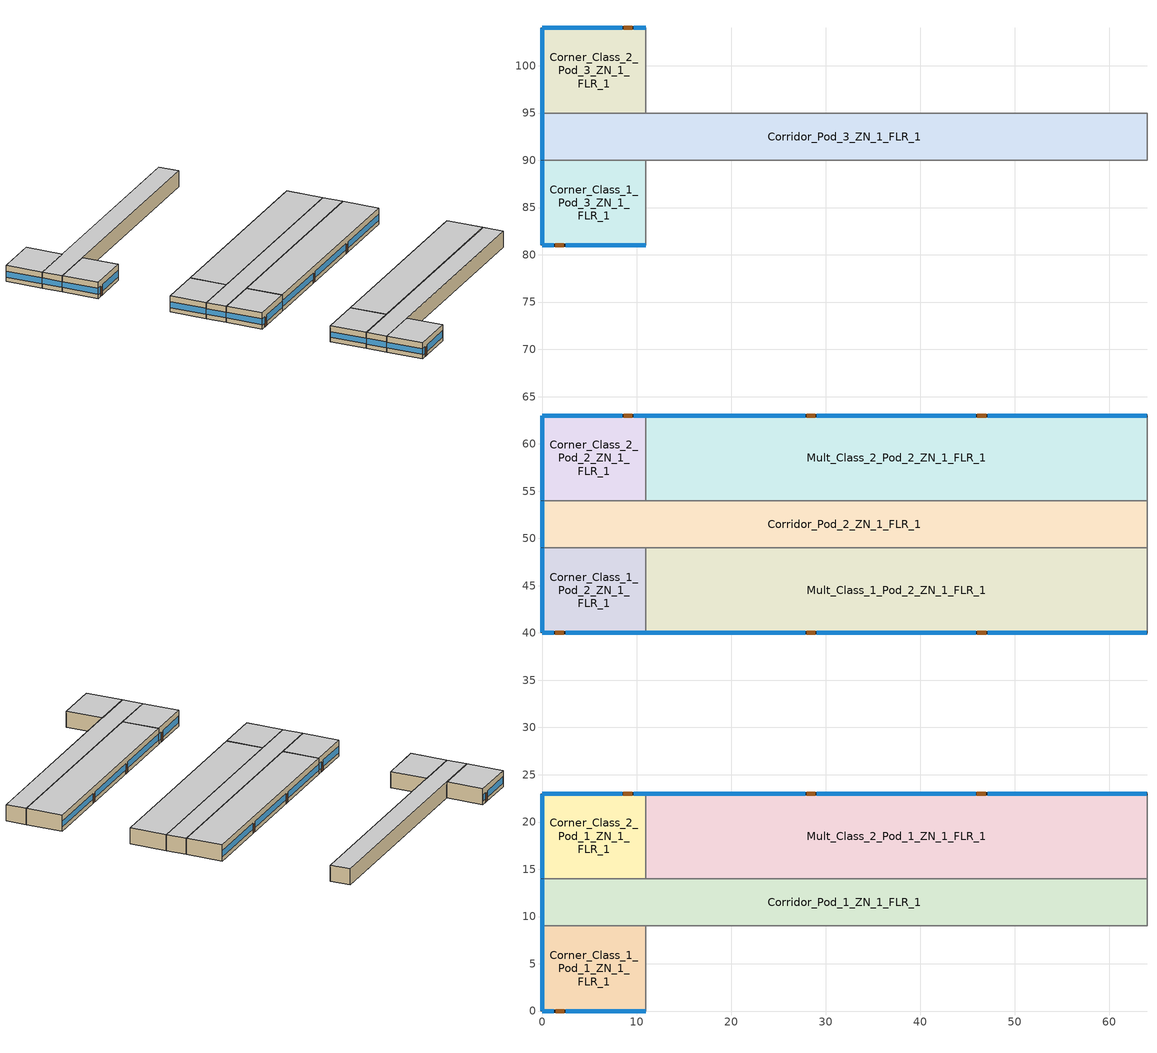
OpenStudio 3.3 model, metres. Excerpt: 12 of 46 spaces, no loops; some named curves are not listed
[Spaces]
Mult_Class_2_Pod_2_ZN_1_FLR_1
 floor ground (Foundation F 126 Perim 530 Area 4770): 64,63 64,54 11,54 11,63 z0
 wall outside: 64,63 11,63 z0:4
 wall to Corner_Class_2_Pod_2_ZN_1_FLR_1: 11,63 11,54 z0:4
 wall to Corridor_Pod_2_ZN_1_FLR_1: 11,54 64,54 z0:4
 wall to Main_Corridor_ZN_1_FLR_1: 64,54 64,63 z0:4
 window: 63.95,63 47.13,63 / 45.91,63 29.09,63 / 27.87,63 11.05,63 z1.03:2.5
 door: 46.97,63 46.06,63 / 28.89,63 27.98,63 z0:2.13
 ceiling to Mult_Class_2_Pod_2_ZN_1_FLR_2: 64,54 64,63 11,63 11,54 z4
Corner_Class_2_Pod_3_ZN_1_FLR_1
 floor ground (Foundation F 126 Perim 200 Area 990): 11,104 11,95 0,95 0,104 z0
 wall outside: 11,104 0,104 0,95 z0:4
 wall to Corridor_Pod_3_ZN_1_FLR_1: 0,95 11,95 z0:4
 wall to Mult_Class_2_Pod_3_ZN_1_FLR_1: 11,95 11,104 z0:4
 window: 0,103.95 0,95.05 z1.1:2.52; 10.95,104 9.73,104 / 8.51,104 0.05,104 z0.92:2.51
 door: 9.55,104 8.64,104 z0:2.13
 ceiling to Corner_Class_2_Pod_3_ZN_1_FLR_2: 11,95 11,104 0,104 0,95 z4
Corner_Class_1_Pod_1_ZN_1_FLR_1
 floor ground (Foundation F 126 Perim 200 Area 990): 11,9 11,0 0,0 0,9 z0
 wall outside: 0,9 0,0 11,0 z0:4
 wall to Mult_Class_1_Pod_1_ZN_1_FLR_1: 11,0 11,9 z0:4
 wall to Corridor_Pod_1_ZN_1_FLR_1: 11,9 0,9 z0:4
 window: 0.05,0 1.27,0 / 2.49,0 10.95,0 z0.92:2.51; 0,8.95 0,0.05 z1.1:2.52
 door: 1.46,0 2.37,0 z0:2.13
 ceiling to Corner_Class_1_Pod_1_ZN_1_FLR_2: 11,0 11,9 0,9 0,0 z4
Corner_Class_1_Pod_2_ZN_1_FLR_1
 floor ground (Foundation F 126 Perim 200 Area 990): 11,49 11,40 0,40 0,49 z0
 wall outside: 0,49 0,40 11,40 z0:4
 wall to Mult_Class_1_Pod_2_ZN_1_FLR_1: 11,40 11,49 z0:4
 wall to Corridor_Pod_2_ZN_1_FLR_1: 11,49 0,49 z0:4
 window: 0.05,40 1.27,40 / 2.49,40 10.95,40 z0.92:2.51; 0,48.95 0,40.05 z1.1:2.52
 door: 1.41,40 2.32,40 z0:2.13
 ceiling to Corner_Class_1_Pod_2_ZN_1_FLR_2: 11,40 11,49 0,49 0,40 z4
Corridor_Pod_2_ZN_1_FLR_1
 floor ground (Foundation F 126 Perim 50 Area 3200): 64,54 64,49 0,49 0,54 z0
 wall outside: 0,54 0,49 z0:4
 wall to Corner_Class_2_Pod_2_ZN_1_FLR_1: 11,54 0,54 z0:4
 wall to Main_Corridor_ZN_1_FLR_1: 64,49 64,54 z0:4
 wall to Mult_Class_1_Pod_2_ZN_1_FLR_1: 11,49 64,49 z0:4
 window: 0,53.95 0,49.05 z1.1:2.53
 ceiling to Corridor_Pod_2_ZN_1_FLR_2: 64,49 64,54 0,54 0,49 z4
Corridor_Pod_1_ZN_1_FLR_1
 floor ground (Foundation F 126 Perim 50 Area 3200): 64,14 64,9 0,9 0,14 z0
 wall outside: 0,14 0,9 z0:4
 wall to Mult_Class_1_Pod_1_ZN_1_FLR_1: 11,9 64,9 z0:4
 wall to Mult_Class_2_Pod_1_ZN_1_FLR_1: 64,14 11,14 z0:4
 wall to Corner_Class_2_Pod_1_ZN_1_FLR_1: 11,14 0,14 z0:4
 wall to Lobby_ZN_1_FLR_1: 64,9 64,14 z0:4
 window: 0,13.95 0,9.05 z1.1:2.53
 ceiling to Corridor_Pod_1_ZN_1_FLR_2: 64,9 64,14 0,14 0,9 z4
Corridor_Pod_3_ZN_1_FLR_1
 floor ground (Foundation F 126 Perim 50 Area 3200): 64,95 64,90 0,90 0,95 z0
 wall outside: 0,95 0,90 z0:4
 wall to Mult_Class_1_Pod_3_ZN_1_FLR_1: 11,90 64,90 z0:4
 wall to Bathrooms_ZN_1_FLR_1: 64,90 64,95 z0:4
 wall to Corner_Class_1_Pod_3_ZN_1_FLR_1: 0,90 11,90 z0:4
 wall to Mult_Class_2_Pod_3_ZN_1_FLR_1: 64,95 11,95 z0:4
 window: 0,94.95 0,90.05 z1.1:2.53
 ceiling to Corridor_Pod_3_ZN_1_FLR_2: 64,90 64,95 0,95 0,90 z4
Mult_Class_2_Pod_1_ZN_1_FLR_1
 floor ground (Foundation F 126 Perim 530 Area 4770): 64,23 64,14 11,14 11,23 z0
 wall outside: 64,23 11,23 z0:4
 wall to Corner_Class_2_Pod_1_ZN_1_FLR_1: 11,23 11,14 z0:4
 wall to Main_Corridor_ZN_1_FLR_1: 64,14 64,23 z0:4
 window: 63.95,23 47.13,23 / 45.91,23 29.09,23 / 27.87,23 11.05,23 z1.03:2.5
 door: 46.93,23 46.01,23 / 28.91,23 28,23 z0:2.13
 ceiling to Mult_Class_2_Pod_1_ZN_1_FLR_2: 64,14 64,23 11,23 11,14 z4
Corner_Class_2_Pod_2_ZN_1_FLR_1
 floor ground (Foundation F 126 Perim 200 Area 990): 11,63 11,54 0,54 0,63 z0
 wall outside: 11,63 0,63 0,54 z0:4
 window: 10.95,63 9.73,63 / 8.51,63 0.05,63 z0.92:2.51; 0,62.95 0,54.05 z1.1:2.52
 door: 9.57,63 8.65,63 z0:2.13
 ceiling to Corner_Class_2_Pod_2_ZN_1_FLR_2: 11,54 11,63 0,63 0,54 z4
Corner_Class_2_Pod_1_ZN_1_FLR_1
 floor ground (Foundation F 126 Perim 200 Area 990): 11,23 11,14 0,14 0,23 z0
 wall outside: 11,23 0,23 0,14 z0:4
 window: 0,22.95 0,14.05 z1.1:2.52; 10.95,23 9.73,23 / 8.51,23 0.05,23 z0.92:2.51
 door: 9.53,23 8.62,23 z0:2.13
 ceiling to Corner_Class_2_Pod_1_ZN_1_FLR_2: 11,14 11,23 0,23 0,14 z4
Corner_Class_1_Pod_3_ZN_1_FLR_1
 floor ground (Foundation F 126 Perim 200 Area 990): 11,90 11,81 0,81 0,90 z0
 wall outside: 0,90 0,81 11,81 z0:4
 wall to Mult_Class_1_Pod_3_ZN_1_FLR_1: 11,81 11,90 z0:4
 window: 0.05,81 1.27,81 / 2.49,81 10.95,81 z0.92:2.51; 0,89.95 0,81.05 z1.1:2.52
 door: 1.4,81 2.31,81 z0:2.13
 ceiling to Corner_Class_1_Pod_3_ZN_1_FLR_2: 11,81 11,90 0,90 0,81 z4
Mult_Class_1_Pod_2_ZN_1_FLR_1
 floor ground (Foundation F 126 Perim 530 Area 4770): 64,49 64,40 11,40 11,49 z0
 wall outside: 11,40 64,40 z0:4
 wall to Main_Corridor_ZN_1_FLR_1: 64,40 64,49 z0:4
 window: 11.05,40 27.87,40 / 29.09,40 45.91,40 / 47.13,40 63.95,40 z1.03:2.5
 door: 28,40 28.92,40 / 46.06,40 46.97,40 z0:2.13
 ceiling to Mult_Class_1_Pod_2_ZN_1_FLR_2: 64,40 64,49 11,49 11,40 z4
[Site]
Denver-Aurora-Buckley AFB_CO_USA: Latitude {deg}=39.72; Longitude {deg}=-104.75; Time Zone {hr}=-7; Elevation {m}=1726; Terrain=City
[Building]
-SecondarySchool-ASHRAE 169-2013-5B created: 2023-01-31 16:18:44 -0700: North Axis {deg}=0; Default Construction Set=90.1-2010 - SecSchl - ASHRAE 169-2013-5B; Standards Number of Stories=2; Standards Number of Above Ground Stories=2; Standards Building Type=SecondarySchool
[ClimateZones]
Climate Zone Institution Name 1=ASHRAE; Climate Zone Document Name 1=ANSI/ASHRAE Standard 169; Climate Zone Document Year 1=2006; Climate Zone Value 1=5B
[Site:WaterMainsTemperature]
Calculation Method=Correlation; Annual Average Outdoor Air Temperature {C}=9.95; Maximum Difference In Monthly Average Outdoor Air Temperatures {deltaC}=23.7
[SizingPeriod:DesignDay] Barometric Pressure {Pa}=82237; Rain Indicator=No; Snow Indicator=No; Day of Month=21; Daylight Saving Time Indicator=No; Humidity Condition Type=Wetbulb; Dry-Bulb Temperature Range Modifier Type=DefaultMultipliers
Name | Maximum Dry-Bulb Temperature {C} | Daily Dry-Bulb Temperature Range {deltaC} | Wind Speed {m/s} | Wind Direction {deg} | Month | Day Type | Wetbulb or DewPoint at Maximum Dry-Bulb {C} | Solar Model Indicator | ASHRAE Clear Sky Optical Depth for Beam Irradiance | ASHRAE Clear Sky Optical Depth for Diffuse Irradiance | Sky Clearness
Denver-Aurora-Buckley.AFB_CO_USA Ann Clg .4% Condns DB=>MWB | 33.9 | 14.8 | 3.6 | 30 | 7 | SummerDesignDay | 15 | ASHRAETau | 0.423 | 2.02
Denver-Aurora-Buckley.AFB_CO_USA Ann Htg 99.6% Condns DB | -17.9 | 0 | 2.5 | 180 | 12 | WinterDesignDay | -17.9 | ASHRAEClearSky |  |  | 0
[Site:GroundTemperature:FCfactorMethod]
January Ground Temperature {C}=7.1; February Ground Temperature {C}=3; March Ground Temperature {C}=-1; April Ground Temperature {C}=0.8; May Ground Temperature {C}=-0.2; June Ground Temperature {C}=4.8; July Ground Temperature {C}=6.1; August Ground Temperature {C}=13.7; September Ground Temperature {C}=22.2; October Ground Temperature {C}=22.7; November Ground Temperature {C}=21.7; December Ground Temperature {C}=18.5
[Material:NoMass] Thermal Absorptance=0.9; Solar Absorptance=0.7
Name | Roughness | Thermal Resistance {m2-K/W} | Visible Absorptance
CP02 CARPET PAD | VeryRough | 0.21648 | 0.8
Typical Insulation R-10.94 | Smooth | 1.92744 | 0.7
Typical Carpet Pad | Smooth | 0.21648 | 0.8
Typical Insulation R-13.45 | Smooth | 2.368 | 0.7
Typical Insulation R-19.72 | Smooth | 3.4722 | 0.7
Typical Insulation R-0.58 | Smooth | 0.101875 | 0.7
Typical Insulation R-1.15 | Smooth | 0.202527 | 0.7
[Material]
Name | Roughness | Thickness {m} | Conductivity {W/m-K} | Density {kg/m3} | Specific Heat {J/kg-K} | Thermal Absorptance | Solar Absorptance | Visible Absorptance
100mm Normalweight concrete floor | MediumSmooth | 0.1016 | 2.31 | 2322 | 832
G01 13mm gypsum board | Smooth | 0.0127 | 0.16 | 800 | 1090 | 0.9 | 0.7 | 0.5
4 in. Normalweight Concrete Floor | MediumRough | 0.1016 | 2.31 | 2322 | 832 | 0.9 | 0.7 | 0.7
25mm Stucco | Smooth | 0.0254 | 0.72 | 1856 | 840 | 0.9 | 0.7 | 0.7
5/8 in. Gypsum Board | MediumSmooth | 0.0159 | 0.16 | 800 | 1090 | 0.9 | 0.7 | 0.7
Roof Membrane | VeryRough | 0.0095 | 0.16 | 1121.29 | 1460 | 0.9 | 0.7 | 0.7
Metal Roof Surface; F08 Metal surface | Smooth | 0.0008 | 45.28 | 7824 | 500 | 0.9 | 0.7 | 0.7
6 in. Normalweight Concrete Floor | MediumRough | 0.1524 | 2.31 | 2322 | 832 | 0.9 | 0.7 | 0.7
8 in. Concrete Block Basement Wall | MediumRough | 0.2032 | 1.326 | 1842 | 912 | 0.9 | 0.7 | 0.7
G05 25mm wood | MediumSmooth | 0.0254 | 0.15 | 608 | 1630 | 0.9 | 0.5 | 0.5
Std Wood 6inch | MediumSmooth | 0.15 | 0.12 | 540 | 1210 | 0.9 | 0.7 | 0.7
[Construction:FfactorGroundFloor] F-Factor {W/m-K}=1.26344
Name | Area {m2} | PerimeterExposed {m}
Foundation F 126 Perim 200 Area 990 | 99 | 20
Foundation F 126 Perim 530 Area 4770 | 477 | 53
Foundation F 126 Perim 50 Area 3200 | 320 | 5
[DefaultConstructionSet]
90.1-2010 - SecSchl - ASHRAE 169-2013-5B: Default Exterior Surface Constructions=Default Surface Constructions 1; Default Interior Surface Constructions=Default Surface Constructions 2; Default Ground Contact Surface Constructions=Default Surface Constructions 3; Default Exterior SubSurface Constructions=Default Sub Surface Constructions 1; Default Interior SubSurface Constructions=Default Sub Surface Constructions 2; Interior Partition Construction=Typical Interior Partition
[DefaultSurfaceConstructions]
Name | Floor Construction | Wall Construction | Roof Ceiling Construction
Default Surface Constructions 1 | Typical Insulated Exterior Mass Floor R-13.51 | Typical Insulated Steel Framed Exterior Wall R-15.63 | Typical IEAD Roof R-20.83
Default Surface Constructions 2 | Typical Interior Floor | Typical Interior Wall | Typical Interior Ceiling
Default Surface Constructions 3 | Typical Insulated Carpeted 6in Slab Floor | Typical Insulated Basement Mass Wall
[Construction]
Typical Insulated Exterior Mass Floor R-13.51: Typical Insulation R-10.94, 4 in. Normalweight Concrete Floor, Typical Carpet Pad
Typical Insulated Steel Framed Exterior Wall R-15.63: 25mm Stucco, 5/8 in. Gypsum Board, Typical Insulation R-13.45, 5/8 in. Gypsum Board
Typical IEAD Roof R-20.83: Roof Membrane, Typical Insulation R-19.72, Metal Roof Surface
Typical Interior Floor: 100mm Normalweight concrete floor, CP02 CARPET PAD
Typical Interior Wall: G01 13mm gypsum board, G01 13mm gypsum board
Typical Interior Ceiling: CP02 CARPET PAD, 100mm Normalweight concrete floor
Typical Insulated Carpeted 6in Slab Floor: 6 in. Normalweight Concrete Floor, Typical Carpet Pad
Typical Insulated Basement Mass Wall: 8 in. Concrete Block Basement Wall
U 0.52 SHGC 0.40 Dbl Ref-D Clr 6mm/13mm Air: REF D CLEAR 6MM, AIR 13MM, CLEAR 6MM
Typical Insulated Metal Door R-1.43: F08 Metal surface, Typical Insulation R-0.58
U 0.72 SHGC 0.25 Sgl Ref-B-M Tint 6mm: REF B TINT MID 6MM
Typical Overhead Door R-2.0: Typical Insulation R-1.15
U 1.17 SHGC 0.49 Sgl Ref-D Clr 6mm: REF D CLEAR 6MM
Typical Interior Window: Clear 3mm
Typical Interior Door; Typical Interior Partition: G05 25mm wood
InteriorFurnishings: Std Wood 6inch
[DefaultSubSurfaceConstructions]
Name | Fixed Window Construction | Operable Window Construction | Door Construction | Glass Door Construction | Overhead Door Construction | Skylight Construction | Tubular Daylight Dome Construction | Tubular Daylight Diffuser Construction
Default Sub Surface Constructions 1 | U 0.52 SHGC 0.40 Dbl Ref-D Clr 6mm/13mm Air | U 0.52 SHGC 0.40 Dbl Ref-D Clr 6mm/13mm Air | Typical Insulated Metal Door R-1.43 | U 0.72 SHGC 0.25 Sgl Ref-B-M Tint 6mm | Typical Overhead Door R-2.0 | U 1.17 SHGC 0.49 Sgl Ref-D Clr 6mm | Typical Interior Window | Typical Interior Window
Default Sub Surface Constructions 2 | Typical Interior Window | Typical Interior Window | Typical Interior Door
[WindowMaterial:Glazing] Optical Data Type=SpectralAverage; Infrared Transmittance at Normal Incidence=0; Front Side Infrared Hemispherical Emissivity=0.84; Conductivity {W/m-K}=0.9; Dirt Correction Factor for Solar and Visible Transmittance=1; Solar Diffusing=No
Name | Thickness {m} | Solar Transmittance at Normal Incidence | Front Side Solar Reflectance at Normal Incidence | Back Side Solar Reflectance at Normal Incidence | Visible Transmittance at Normal Incidence | Front Side Visible Reflectance at Normal Incidence | Back Side Visible Reflectance at Normal Incidence | Back Side Infrared Hemispherical Emissivity
REF D CLEAR 6MM | 0.006 | 0.429 | 0.308 | 0.379 | 0.334 | 0.453 | 0.505 | 0.82
CLEAR 6MM | 0.006 | 0.775 | 0.071 | 0.071 | 0.881 | 0.08 | 0.08 | 0.84
REF B TINT MID 6MM | 0.006 | 0.1 | 0.11 | 0.41 | 0.13 | 0.1 | 0.32 | 0.45
Clear 3mm | 0.003 | 0.837 | 0.075 | 0.075 | 0.898 | 0.081 | 0.081 | 0.84
[WindowMaterial:Gas]
AIR 13MM: Gas Type=Air; Thickness {m}=0.0127
[Space] Building Story=Building Story 1; Part of Total Floor Area=Yes
Name | Space Type | Thermal Zone
Corner_Class_1_Pod_2_ZN_1_FLR_1 | SecondarySchool Classroom | Corner_Class_1_Pod_2_ZN_1_FLR_1 ZN
Mult_Class_2_Pod_2_ZN_1_FLR_1 | SecondarySchool Classroom | Mult_Class_2_Pod_2_ZN_1_FLR_1 ZN
Mult_Class_1_Pod_2_ZN_1_FLR_1 | SecondarySchool Classroom | Mult_Class_1_Pod_2_ZN_1_FLR_1 ZN
Mult_Class_2_Pod_1_ZN_1_FLR_1 | SecondarySchool Classroom | Mult_Class_2_Pod_1_ZN_1_FLR_1 ZN
Corridor_Pod_1_ZN_1_FLR_1 | SecondarySchool Corridor | Corridor_Pod_1_ZN_1_FLR_1 ZN
Corner_Class_2_Pod_3_ZN_1_FLR_1 | SecondarySchool Classroom | Corner_Class_2_Pod_3_ZN_1_FLR_1 ZN
Corner_Class_1_Pod_1_ZN_1_FLR_1 | SecondarySchool Classroom | Corner_Class_1_Pod_1_ZN_1_FLR_1 ZN
Corridor_Pod_3_ZN_1_FLR_1 | SecondarySchool Corridor | Corridor_Pod_3_ZN_1_FLR_1 ZN
Corridor_Pod_2_ZN_1_FLR_1 | SecondarySchool Corridor | Corridor_Pod_2_ZN_1_FLR_1 ZN
Corner_Class_2_Pod_1_ZN_1_FLR_1 | SecondarySchool Classroom | Corner_Class_2_Pod_1_ZN_1_FLR_1 ZN
Corner_Class_1_Pod_3_ZN_1_FLR_1 | SecondarySchool Classroom | Corner_Class_1_Pod_3_ZN_1_FLR_1 ZN
Corner_Class_2_Pod_2_ZN_1_FLR_1 | SecondarySchool Classroom | Corner_Class_2_Pod_2_ZN_1_FLR_1 ZN
[BuildingStory]
Building Story 1: Nominal Z Coordinate {m}=0
[SpaceType] Standards Building Type=SecondarySchool
Name | Default Schedule Set | Design Specification Outdoor Air Object | Standards Space Type
SecondarySchool Corridor | SecondarySchool Corridor Schedule Set | SecondarySchool Corridor Ventilation | Corridor
SecondarySchool Classroom | SecondarySchool Classroom Schedule Set | SecondarySchool Classroom Ventilation | Classroom
[People:Definition]
SecondarySchool Classroom People Definition: Number of People Calculation Method=People/Area; People per Space Floor Area {person/m2}=0.376737; Fraction Radiant=0.3
[People]
SecondarySchool Classroom People: People Definition=SecondarySchool Classroom People Definition; Space or SpaceType=SecondarySchool Classroom; Work Efficiency Schedule=Work Efficiency Schedule; Clothing Insulation Schedule=Clothing Schedule; Air Velocity Schedule=Air Velocity Schedule; Multiplier=1
[Lights:Definition] Design Level Calculation Method=Watts/Area; Fraction Radiant=0.37; Fraction Visible=0.2; Return Air Fraction=0
Name | Watts per Space Floor Area {W/m2}
SecondarySchool Classroom Lights Definition | 13.3472
SecondarySchool Corridor Lights Definition | 7.10418
[Lights] Fraction Replaceable=1
Name | Lights Definition | Space or SpaceType
SecondarySchool Classroom Lights | SecondarySchool Classroom Lights Definition | SecondarySchool Classroom
SecondarySchool Corridor Lights | SecondarySchool Corridor Lights Definition | SecondarySchool Corridor
[ElectricEquipment:Definition] Design Level Calculation Method=Watts/Area; Fraction Latent=0; Fraction Radiant=0.5; Fraction Lost=0
Name | Watts per Space Floor Area {W/m2}
SecondarySchool Classroom Elec Equip Definition | 9.99967
SecondarySchool Corridor Elec Equip Definition | 3.98265
[ElectricEquipment]
Name | Electric Equipment Definition | Space or SpaceType
SecondarySchool Classroom Elec Equip | SecondarySchool Classroom Elec Equip Definition | SecondarySchool Classroom
SecondarySchool Corridor Elec Equip | SecondarySchool Corridor Elec Equip Definition | SecondarySchool Corridor
[DesignSpecification:OutdoorAir] Outdoor Air Method=Sum
Name | Outdoor Air Flow per Person {m3/s-person} | Outdoor Air Flow per Floor Area {m3/s-m2}
SecondarySchool Classroom Ventilation | 0.00471947 | 0.0006096
SecondarySchool Corridor Ventilation |  | 0.0003048
[DefaultScheduleSet] Number of People Schedule=SchoolSecondary BLDG_OCC_SCH; People Activity Level Schedule=SchoolSecondary ACTIVITY_SCH; Electric Equipment Schedule=SchoolSecondary BLDG_EQUIP_SCH; Infiltration Schedule=SchoolSecondary INFIL_SCH_PNNL
Name | Lighting Schedule
SecondarySchool Classroom Schedule Set | SchoolSecondary BLDG_LIGHT_CLASSROOM_SCH_2010
SecondarySchool Corridor Schedule Set | SchoolSecondary BLDG_LIGHT_CORRIDOR_SCH_2010
[ThermostatSetpoint:DualSetpoint] Heating Setpoint Temperature Schedule=SchoolSecondary HTGSETP_SCH_YES_OPTIMUM; Cooling Setpoint Temperature Schedule=SchoolSecondary CLGSETP_SCH_NO_SETBACK
SecondarySchool Classroom Thermostat 1; SecondarySchool Classroom Thermostat 3; SecondarySchool Classroom Thermostat 5; SecondarySchool Classroom Thermostat 7; SecondarySchool Classroom Thermostat 9; SecondarySchool Classroom Thermostat 11; SecondarySchool Corridor Thermostat 1; SecondarySchool Corridor Thermostat 3; SecondarySchool Corridor Thermostat 5; SecondarySchool Classroom Thermostat 15; SecondarySchool Classroom Thermostat 18; SecondarySchool Classroom Thermostat 20
[SpaceInfiltration:DesignFlowRate] Schedule=SchoolSecondary INFIL_SCH_PNNL; Design Flow Rate Calculation Method=Flow/ExteriorArea; Flow per Exterior Surface Area {m3/s-m2}=0.000569573; Constant Term Coefficient=0; Temperature Term Coefficient=0; Velocity Term Coefficient=0.224; Velocity Squared Term Coefficient=0
Name | Space or SpaceType
Corner_Class_1_Pod_1_ZN_1_FLR_1 Infiltration | Corner_Class_1_Pod_1_ZN_1_FLR_1
Corner_Class_1_Pod_2_ZN_1_FLR_1 Infiltration | Corner_Class_1_Pod_2_ZN_1_FLR_1
Corner_Class_1_Pod_3_ZN_1_FLR_1 Infiltration | Corner_Class_1_Pod_3_ZN_1_FLR_1
Corner_Class_2_Pod_1_ZN_1_FLR_1 Infiltration | Corner_Class_2_Pod_1_ZN_1_FLR_1
Corner_Class_2_Pod_2_ZN_1_FLR_1 Infiltration | Corner_Class_2_Pod_2_ZN_1_FLR_1
Corner_Class_2_Pod_3_ZN_1_FLR_1 Infiltration | Corner_Class_2_Pod_3_ZN_1_FLR_1
Corridor_Pod_1_ZN_1_FLR_1 Infiltration | Corridor_Pod_1_ZN_1_FLR_1
Corridor_Pod_2_ZN_1_FLR_1 Infiltration | Corridor_Pod_2_ZN_1_FLR_1
Corridor_Pod_3_ZN_1_FLR_1 Infiltration | Corridor_Pod_3_ZN_1_FLR_1
Mult_Class_1_Pod_2_ZN_1_FLR_1 Infiltration | Mult_Class_1_Pod_2_ZN_1_FLR_1
Mult_Class_2_Pod_1_ZN_1_FLR_1 Infiltration | Mult_Class_2_Pod_1_ZN_1_FLR_1
Mult_Class_2_Pod_2_ZN_1_FLR_1 Infiltration | Mult_Class_2_Pod_2_ZN_1_FLR_1
[ThermalZone] Use Ideal Air Loads=No
Name | Primary Daylighting Control | Fraction of Zone Controlled by Primary Daylighting Control | Secondary Daylighting Control | Fraction of Zone Controlled by Secondary Daylighting Control | Thermostat
Corner_Class_1_Pod_1_ZN_1_FLR_1 ZN | Corner_Class_1_Pod_1_ZN_1_FLR_1 Daylt Sensor 1 | 0.222 | Corner_Class_1_Pod_1_ZN_1_FLR_1 Daylt Sensor 2 | 0.222 | SecondarySchool Classroom Thermostat 1
Corner_Class_1_Pod_2_ZN_1_FLR_1 ZN | Corner_Class_1_Pod_2_ZN_1_FLR_1 Daylt Sensor 1 | 0.222 | Corner_Class_1_Pod_2_ZN_1_FLR_1 Daylt Sensor 2 | 0.222 | SecondarySchool Classroom Thermostat 3
Corner_Class_1_Pod_3_ZN_1_FLR_1 ZN | Corner_Class_1_Pod_3_ZN_1_FLR_1 Daylt Sensor 1 | 0.222 | Corner_Class_1_Pod_3_ZN_1_FLR_1 Daylt Sensor 2 | 0.222 | SecondarySchool Classroom Thermostat 5
Corner_Class_2_Pod_1_ZN_1_FLR_1 ZN | Corner_Class_2_Pod_1_ZN_1_FLR_1 Daylt Sensor 1 | 0.222 | Corner_Class_2_Pod_1_ZN_1_FLR_1 Daylt Sensor 2 | 0.222 | SecondarySchool Classroom Thermostat 7
Corner_Class_2_Pod_2_ZN_1_FLR_1 ZN | Corner_Class_2_Pod_2_ZN_1_FLR_1 Daylt Sensor 1 | 0.222 | Corner_Class_2_Pod_2_ZN_1_FLR_1 Daylt Sensor 2 | 0.222 | SecondarySchool Classroom Thermostat 9
Corner_Class_2_Pod_3_ZN_1_FLR_1 ZN | Corner_Class_2_Pod_3_ZN_1_FLR_1 Daylt Sensor 1 | 0.222 | Corner_Class_2_Pod_3_ZN_1_FLR_1 Daylt Sensor 2 | 0.222 | SecondarySchool Classroom Thermostat 11
Corridor_Pod_1_ZN_1_FLR_1 ZN |  |  |  |  | SecondarySchool Corridor Thermostat 1
Corridor_Pod_2_ZN_1_FLR_1 ZN |  |  |  |  | SecondarySchool Corridor Thermostat 3
Corridor_Pod_3_ZN_1_FLR_1 ZN |  |  |  |  | SecondarySchool Corridor Thermostat 5
Mult_Class_1_Pod_2_ZN_1_FLR_1 ZN | Mult_Class_1_Pod_2_ZN_1_FLR_1 Daylt Sensor 1 | 0.139 | Mult_Class_1_Pod_2_ZN_1_FLR_1 Daylt Sensor 2 | 0.139 | SecondarySchool Classroom Thermostat 15
Mult_Class_2_Pod_1_ZN_1_FLR_1 ZN | Mult_Class_2_Pod_1_ZN_1_FLR_1 Daylt Sensor 1 | 0.139 | Mult_Class_2_Pod_1_ZN_1_FLR_1 Daylt Sensor 2 | 0.139 | SecondarySchool Classroom Thermostat 18
Mult_Class_2_Pod_2_ZN_1_FLR_1 ZN | Mult_Class_2_Pod_2_ZN_1_FLR_1 Daylt Sensor 1 | 0.139 | Mult_Class_2_Pod_2_ZN_1_FLR_1 Daylt Sensor 2 | 0.139 | SecondarySchool Classroom Thermostat 20
[AvailabilityManager:NightCycle] Applicability Schedule=Always On Discrete; Control Type=CycleOnAny; Thermostat Tolerance {deltaC}=1; Cycling Run Time {s}=1800
Availability Manager Night Cycle 1; Availability Manager Night Cycle 2; Availability Manager Night Cycle 3; Availability Manager Night Cycle 4; Availability Manager Night Cycle 5; Availability Manager Night Cycle 6; Availability Manager Night Cycle 7; Availability Manager Night Cycle 8; Availability Manager Night Cycle 9
[Refrigeration:Compressor] Refrigeration Compressor Power Curve=Old_Low_Temp_Comp_Pwr_Curve; Refrigeration Compressor Capacity Curve=Old_Low_Temp_Comp_Cap_Curve; Rated Return Gas Temperature {C}=18.3; Rated Subcooling {deltaC}=0
Refrigeration Compressor 1; Refrigeration Compressor 2; Refrigeration Compressor 3; Refrigeration Compressor 4; Refrigeration Compressor 5; Refrigeration Compressor 6; Refrigeration Compressor 7; Refrigeration Compressor 8; Refrigeration Compressor 9; Refrigeration Compressor 10; Refrigeration Compressor 11; Refrigeration Compressor 12; Refrigeration Compressor 13; Refrigeration Compressor 14; Refrigeration Compressor 15; Refrigeration Compressor 16; Refrigeration Compressor 17; Refrigeration Compressor 18; Refrigeration Compressor 19; Refrigeration Compressor 20
[EnergyManagementSystem:Sensor]
Name | Output Variable or Output Meter | Output Variable or Output Meter Index Key
Facility_Int_LTG | InteriorLights:Electricity
Mains_Water_Temp_Sen | Site Mains Water Temperature | Environment
OAT; OAT_1; OAT_2; OAT_3; OAT_4; OAT_5; OAT_6; OAT_7 | Site Outdoor Air Drybulb Temperature | Environment
[EnergyManagementSystem:Program]
Transformer_Load_Prog: SET Wired_LTG = Facility_Int_LTG*0.0194
Mains_Water_Prg: SET Mains_Water_Temp_Act = Mains_Water_Temp_Sen
AuditoriumZN1FLR1ZNPSZAC37OptimumStartProg0: IF DaylightSavings==0 && DayOfWeek>1 && Hour==5 && OAT<23.9 && OAT>1.7; SET AuditoriumZN1FLR1ZNPSZAC37ClgSch0 = 29.4; SET AuditoriumZN1FLR1ZNPSZAC37HtgSch0 = 15.6; ELSEIF DaylightSavings==0 && DayOfWeek==1 && Hour==7 && OAT<23.9 && OAT>1.7; SET AuditoriumZN1FLR1ZNPSZAC37ClgSch0 = 29.4; SET AuditoriumZN1FLR1ZNPSZAC37HtgSch0 = 15.6; ELSEIF DaylightSavings==1 && DayOfWeek>1 && Hour==4 && OAT<23.9 && OAT>1.7; SET AuditoriumZN1FLR1ZNPSZAC37ClgSch0 = 29.4; SET AuditoriumZN1FLR1ZNPSZAC37HtgSch0 = 15.6; ELSEIF DaylightSavings==1 && DayOfWeek==1 && Hour==6 && OAT<23.9 && OAT>1.7; SET AuditoriumZN1FLR1ZNPSZAC37ClgSch0 = 29.4; SET AuditoriumZN1FLR1ZNPSZAC37HtgSch0 = 15.6; ELSE; SET AuditoriumZN1FLR1ZNPSZAC37ClgSch0 = NULL; SET AuditoriumZN1FLR1ZNPSZAC37HtgSch0 = NULL; ENDIF
AuxGymZN1FLR1ZNPSZAC26OptimumStartProg0: IF DaylightSavings==0 && DayOfWeek>1 && Hour==5 && OAT_1<23.9 && OAT_1>1.7; SET AuxGymZN1FLR1ZNPSZAC26ClgSch0 = 29.4; SET AuxGymZN1FLR1ZNPSZAC26HtgSch0 = 15.6; ELSEIF DaylightSavings==0 && DayOfWeek==1 && Hour==7 && OAT_1<23.9 && OAT_1>1.7; SET AuxGymZN1FLR1ZNPSZAC26ClgSch0 = 29.4; SET AuxGymZN1FLR1ZNPSZAC26HtgSch0 = 15.6; ELSEIF DaylightSavings==1 && DayOfWeek>1 && Hour==4 && OAT_1<23.9 && OAT_1>1.7; SET AuxGymZN1FLR1ZNPSZAC26ClgSch0 = 29.4; SET AuxGymZN1FLR1ZNPSZAC26HtgSch0 = 15.6; ELSEIF DaylightSavings==1 && DayOfWeek==1 && Hour==6 && OAT_1<23.9 && OAT_1>1.7; SET AuxGymZN1FLR1ZNPSZAC26ClgSch0 = 29.4; SET AuxGymZN1FLR1ZNPSZAC26HtgSch0 = 15.6; ELSE; SET AuxGymZN1FLR1ZNPSZAC26ClgSch0 = NULL; SET AuxGymZN1FLR1ZNPSZAC26HtgSch0 = NULL; ENDIF
CafeteriaZN1FLR1ZNPSZAC59OptimumStartProg0: IF DaylightSavings==0 && DayOfWeek>1 && Hour==5 && OAT_2<23.9 && OAT_2>1.7; SET CafeteriaZN1FLR1ZNPSZAC59ClgSch0 = 29.4; SET CafeteriaZN1FLR1ZNPSZAC59HtgSch0 = 15.6; ELSEIF DaylightSavings==0 && DayOfWeek==1 && Hour==7 && OAT_2<23.9 && OAT_2>1.7; SET CafeteriaZN1FLR1ZNPSZAC59ClgSch0 = 29.4; SET CafeteriaZN1FLR1ZNPSZAC59HtgSch0 = 15.6; ELSEIF DaylightSavings==1 && DayOfWeek>1 && Hour==4 && OAT_2<23.9 && OAT_2>1.7; SET CafeteriaZN1FLR1ZNPSZAC59ClgSch0 = 29.4; SET CafeteriaZN1FLR1ZNPSZAC59HtgSch0 = 15.6; ELSEIF DaylightSavings==1 && DayOfWeek==1 && Hour==6 && OAT_2<23.9 && OAT_2>1.7; SET CafeteriaZN1FLR1ZNPSZAC59ClgSch0 = 29.4; SET CafeteriaZN1FLR1ZNPSZAC59HtgSch0 = 15.6; ELSE; SET CafeteriaZN1FLR1ZNPSZAC59ClgSch0 = NULL; SET CafeteriaZN1FLR1ZNPSZAC59HtgSch0 = NULL; ENDIF
GymZN1FLR1ZNPSZAC15OptimumStartProg0: IF DaylightSavings==0 && DayOfWeek>1 && Hour==5 && OAT_3<23.9 && OAT_3>1.7; SET GymZN1FLR1ZNPSZAC15ClgSch0 = 29.4; SET GymZN1FLR1ZNPSZAC15HtgSch0 = 15.6; ELSEIF DaylightSavings==0 && DayOfWeek==1 && Hour==7 && OAT_3<23.9 && OAT_3>1.7; SET GymZN1FLR1ZNPSZAC15ClgSch0 = 29.4; SET GymZN1FLR1ZNPSZAC15HtgSch0 = 15.6; ELSEIF DaylightSavings==1 && DayOfWeek>1 && Hour==4 && OAT_3<23.9 && OAT_3>1.7; SET GymZN1FLR1ZNPSZAC15ClgSch0 = 29.4; SET GymZN1FLR1ZNPSZAC15HtgSch0 = 15.6; ELSEIF DaylightSavings==1 && DayOfWeek==1 && Hour==6 && OAT_3<23.9 && OAT_3>1.7; SET GymZN1FLR1ZNPSZAC15ClgSch0 = 29.4; SET GymZN1FLR1ZNPSZAC15HtgSch0 = 15.6; ELSE; SET GymZN1FLR1ZNPSZAC15ClgSch0 = NULL; SET GymZN1FLR1ZNPSZAC15HtgSch0 = NULL; ENDIF
VAVOTHEROptimumStartProg0: IF DaylightSavings==0 && DayOfWeek>1 && Hour==5 && OAT_4<23.9 && OAT_4>1.7; SET VAVOTHERClgSch0 = 29.4; SET VAVOTHERHtgSch0 = 15.6; ELSEIF DaylightSavings==0 && DayOfWeek==1 && Hour==7 && OAT_4<23.9 && OAT_4>1.7; SET VAVOTHERClgSch0 = 29.4; SET VAVOTHERHtgSch0 = 15.6; ELSEIF DaylightSavings==1 && DayOfWeek>1 && Hour==4 && OAT_4<23.9 && OAT_4>1.7; SET VAVOTHERClgSch0 = 29.4; SET VAVOTHERHtgSch0 = 15.6; ELSEIF DaylightSavings==1 && DayOfWeek==1 && Hour==6 && OAT_4<23.9 && OAT_4>1.7; SET VAVOTHERClgSch0 = 29.4; SET VAVOTHERHtgSch0 = 15.6; ELSE; SET VAVOTHERClgSch0 = NULL; SET VAVOTHERHtgSch0 = NULL; ENDIF
VAVOTHEROptimumStartProg1: IF DaylightSavings==0 && DayOfWeek>1 && Hour==5 && OAT_4<23.9 && OAT_4>1.7; SET VAVOTHERClgSch1 = 29.4; SET VAVOTHERHtgSch1 = 15.6; ELSEIF DaylightSavings==0 && DayOfWeek==1 && Hour==7 && OAT_4<23.9 && OAT_4>1.7; SET VAVOTHERClgSch1 = 29.4; SET VAVOTHERHtgSch1 = 15.6; ELSEIF DaylightSavings==1 && DayOfWeek>1 && Hour==4 && OAT_4<23.9 && OAT_4>1.7; SET VAVOTHERClgSch1 = 29.4; SET VAVOTHERHtgSch1 = 15.6; ELSEIF DaylightSavings==1 && DayOfWeek==1 && Hour==6 && OAT_4<23.9 && OAT_4>1.7; SET VAVOTHERClgSch1 = 29.4; SET VAVOTHERHtgSch1 = 15.6; ELSE; SET VAVOTHERClgSch1 = NULL; SET VAVOTHERHtgSch1 = NULL; ENDIF
VAVPOD1OptimumStartProg0: IF DaylightSavings==0 && DayOfWeek>1 && Hour==5 && OAT_5<23.9 && OAT_5>1.7; SET VAVPOD1ClgSch0 = 29.4; SET VAVPOD1HtgSch0 = 15.6; ELSEIF DaylightSavings==0 && DayOfWeek==1 && Hour==7 && OAT_5<23.9 && OAT_5>1.7; SET VAVPOD1ClgSch0 = 29.4; SET VAVPOD1HtgSch0 = 15.6; ELSEIF DaylightSavings==1 && DayOfWeek>1 && Hour==4 && OAT_5<23.9 && OAT_5>1.7; SET VAVPOD1ClgSch0 = 29.4; SET VAVPOD1HtgSch0 = 15.6; ELSEIF DaylightSavings==1 && DayOfWeek==1 && Hour==6 && OAT_5<23.9 && OAT_5>1.7; SET VAVPOD1ClgSch0 = 29.4; SET VAVPOD1HtgSch0 = 15.6; ELSE; SET VAVPOD1ClgSch0 = NULL; SET VAVPOD1HtgSch0 = NULL; ENDIF
VAVPOD2OptimumStartProg0: IF DaylightSavings==0 && DayOfWeek>1 && Hour==5 && OAT_6<23.9 && OAT_6>1.7; SET VAVPOD2ClgSch0 = 29.4; SET VAVPOD2HtgSch0 = 15.6; ELSEIF DaylightSavings==0 && DayOfWeek==1 && Hour==7 && OAT_6<23.9 && OAT_6>1.7; SET VAVPOD2ClgSch0 = 29.4; SET VAVPOD2HtgSch0 = 15.6; ELSEIF DaylightSavings==1 && DayOfWeek>1 && Hour==4 && OAT_6<23.9 && OAT_6>1.7; SET VAVPOD2ClgSch0 = 29.4; SET VAVPOD2HtgSch0 = 15.6; ELSEIF DaylightSavings==1 && DayOfWeek==1 && Hour==6 && OAT_6<23.9 && OAT_6>1.7; SET VAVPOD2ClgSch0 = 29.4; SET VAVPOD2HtgSch0 = 15.6; ELSE; SET VAVPOD2ClgSch0 = NULL; SET VAVPOD2HtgSch0 = NULL; ENDIF
VAVPOD3OptimumStartProg0: IF DaylightSavings==0 && DayOfWeek>1 && Hour==5 && OAT_7<23.9 && OAT_7>1.7; SET VAVPOD3ClgSch0 = 29.4; SET VAVPOD3HtgSch0 = 15.6; ELSEIF DaylightSavings==0 && DayOfWeek==1 && Hour==7 && OAT_7<23.9 && OAT_7>1.7; SET VAVPOD3ClgSch0 = 29.4; SET VAVPOD3HtgSch0 = 15.6; ELSEIF DaylightSavings==1 && DayOfWeek>1 && Hour==4 && OAT_7<23.9 && OAT_7>1.7; SET VAVPOD3ClgSch0 = 29.4; SET VAVPOD3HtgSch0 = 15.6; ELSEIF DaylightSavings==1 && DayOfWeek==1 && Hour==6 && OAT_7<23.9 && OAT_7>1.7; SET VAVPOD3ClgSch0 = 29.4; SET VAVPOD3HtgSch0 = 15.6; ELSE; SET VAVPOD3ClgSch0 = NULL; SET VAVPOD3HtgSch0 = NULL; ENDIF
[EnergyManagementSystem:ProgramCallingManager]
Transformer_Load_Prog_Manager: AfterPredictorAfterHVACManagers; Transformer_Load_Prog
Mains_Water_Prg_Mgr: BeginTimestepBeforePredictor; Mains_Water_Prg
AuditoriumZN1FLR1ZNPSZAC37OptimumStartCallingManager0: BeginTimestepBeforePredictor; AuditoriumZN1FLR1ZNPSZAC37OptimumStartProg0
AuxGymZN1FLR1ZNPSZAC26OptimumStartCallingManager0: BeginTimestepBeforePredictor; AuxGymZN1FLR1ZNPSZAC26OptimumStartProg0
CafeteriaZN1FLR1ZNPSZAC59OptimumStartCallingManager0: BeginTimestepBeforePredictor; CafeteriaZN1FLR1ZNPSZAC59OptimumStartProg0
GymZN1FLR1ZNPSZAC15OptimumStartCallingManager0: BeginTimestepBeforePredictor; GymZN1FLR1ZNPSZAC15OptimumStartProg0
VAVOTHEROptimumStartCallingManager0: BeginTimestepBeforePredictor; VAVOTHEROptimumStartProg0
VAVOTHEROptimumStartCallingManager1: BeginTimestepBeforePredictor; VAVOTHEROptimumStartProg1
VAVPOD1OptimumStartCallingManager0: BeginTimestepBeforePredictor; VAVPOD1OptimumStartProg0
VAVPOD2OptimumStartCallingManager0: BeginTimestepBeforePredictor; VAVPOD2OptimumStartProg0
VAVPOD3OptimumStartCallingManager0: BeginTimestepBeforePredictor; VAVPOD3OptimumStartProg0
[EnergyManagementSystem:OutputVariable]
Wired_LTG: EMS Variable=Wired_LTG; Type of Data in Variable=Summed; Update Frequency=ZoneTimeStep; Units=J
[ElectricLoadCenter:Transformer]
Transformer_1: Availability Schedule=Always On Discrete; Transformer Usage=PowerInFromGrid; Rated Capacity {VA}=225000; Phase=3; Conductor Material=Aluminum; Full Load Temperature Rise {C}=150; Fraction of Eddy Current Losses=0.1; Performance Input Method=NominalEfficiency; Nameplate Efficiency=0.985; Per Unit Load for Nameplate Efficiency=0.35; Reference Temperature for Nameplate Efficiency {C}=75; Consider Transformer Loss for Utility Cost=Yes; Meter Name 1=Wired_LTG_Electricity; Meter Name 2=Wired_Int_EQUIP
[InternalMass:Definition]
Internal Mass Definition 1: Construction=InteriorFurnishings; Design Level Calculation Method=SurfaceArea/Area; Surface Area per Space Floor Area=2
[InternalMass] Internal Mass Definition=Internal Mass Definition 1; Multiplier=1
Name | Space or SpaceType
Corner_Class_1_Pod_1_ZN_1_FLR_1 Mass | Corner_Class_1_Pod_1_ZN_1_FLR_1
Mult_Class_2_Pod_1_ZN_1_FLR_1 Mass | Mult_Class_2_Pod_1_ZN_1_FLR_1
Corner_Class_1_Pod_2_ZN_1_FLR_1 Mass | Corner_Class_1_Pod_2_ZN_1_FLR_1
Corner_Class_2_Pod_1_ZN_1_FLR_1 Mass | Corner_Class_2_Pod_1_ZN_1_FLR_1
Mult_Class_2_Pod_2_ZN_1_FLR_1 Mass | Mult_Class_2_Pod_2_ZN_1_FLR_1
Mult_Class_1_Pod_2_ZN_1_FLR_1 Mass | Mult_Class_1_Pod_2_ZN_1_FLR_1
Corridor_Pod_1_ZN_1_FLR_1 Mass | Corridor_Pod_1_ZN_1_FLR_1
Corner_Class_2_Pod_3_ZN_1_FLR_1 Mass | Corner_Class_2_Pod_3_ZN_1_FLR_1
Corridor_Pod_3_ZN_1_FLR_1 Mass | Corridor_Pod_3_ZN_1_FLR_1
Corridor_Pod_2_ZN_1_FLR_1 Mass | Corridor_Pod_2_ZN_1_FLR_1
Corner_Class_1_Pod_3_ZN_1_FLR_1 Mass | Corner_Class_1_Pod_3_ZN_1_FLR_1
Corner_Class_2_Pod_2_ZN_1_FLR_1 Mass | Corner_Class_2_Pod_2_ZN_1_FLR_1
[EnergyManagementSystem:Actuator]
Mains_Water_Temp_Act: Actuated Component=Mains Water Temperature; Actuated Component Type=Schedule:Constant; Actuated Component Control Type=Schedule Value
[Exterior:Lights:Definition]
Name | Design Level {W}
Occ Sensing Exterior Lights Def | 8552
NonDimming Exterior Lights Def | 441.8
[Exterior:Lights] Control Option=AstronomicalClock
Name | Exterior Lights Definition | Schedule
Occ Sensing Exterior Lights Def | Occ Sensing Exterior Lights Def | SchoolSecondary Exterior_lighting_schedule_b
NonDimming Exterior Lights Def | NonDimming Exterior Lights Def | SchoolSecondary Exterior_lighting_schedule_a
[Daylighting:Control] Position Z-Coordinate {m}=0.762; Illuminance Setpoint {lux}=377; Lighting Control Type=Stepped; Minimum Input Power Fraction for Continuous Dimming Control=0.3; Minimum Light Output Fraction for Continuous Dimming Control=0.2; Number of Stepped Control Steps=3; Probability Lighting will be Reset When Needed in Manual Stepped Control=1; Maximum Allowable Discomfort Glare Index=22
Name | Space | Position X-Coordinate {m} | Position Y-Coordinate {m}
Corner_Class_1_Pod_1_ZN_1_FLR_1 Daylt Sensor 1 | Corner_Class_1_Pod_1_ZN_1_FLR_1 | 0.6596 | 1.65848
Corner_Class_1_Pod_1_ZN_1_FLR_1 Daylt Sensor 2 | Corner_Class_1_Pod_1_ZN_1_FLR_1 | 6.7192 | 3.34208
Corner_Class_1_Pod_2_ZN_1_FLR_1 Daylt Sensor 1 | Corner_Class_1_Pod_2_ZN_1_FLR_1 | 0.6596 | 1.65848
Corner_Class_1_Pod_2_ZN_1_FLR_1 Daylt Sensor 2 | Corner_Class_1_Pod_2_ZN_1_FLR_1 | 6.7192 | 3.34208
Corner_Class_1_Pod_3_ZN_1_FLR_1 Daylt Sensor 1 | Corner_Class_1_Pod_3_ZN_1_FLR_1 | 0.6596 | 1.65848
Corner_Class_1_Pod_3_ZN_1_FLR_1 Daylt Sensor 2 | Corner_Class_1_Pod_3_ZN_1_FLR_1 | 6.7192 | 3.34208
Corner_Class_2_Pod_1_ZN_1_FLR_1 Daylt Sensor 1 | Corner_Class_2_Pod_1_ZN_1_FLR_1 | 1.66037 | 4.5
Corner_Class_2_Pod_1_ZN_1_FLR_1 Daylt Sensor 2 | Corner_Class_2_Pod_1_ZN_1_FLR_1 | 10.3404 | 5.65792
Corner_Class_2_Pod_2_ZN_1_FLR_1 Daylt Sensor 1 | Corner_Class_2_Pod_2_ZN_1_FLR_1 | 1.66037 | 4.5
Corner_Class_2_Pod_2_ZN_1_FLR_1 Daylt Sensor 2 | Corner_Class_2_Pod_2_ZN_1_FLR_1 | 10.3404 | 5.65792
Corner_Class_2_Pod_3_ZN_1_FLR_1 Daylt Sensor 1 | Corner_Class_2_Pod_3_ZN_1_FLR_1 | 1.66037 | 4.5
Corner_Class_2_Pod_3_ZN_1_FLR_1 Daylt Sensor 2 | Corner_Class_2_Pod_3_ZN_1_FLR_1 | 10.3404 | 5.65792
Mult_Class_1_Pod_2_ZN_1_FLR_1 Daylt Sensor 1 | Mult_Class_1_Pod_2_ZN_1_FLR_1 | 8.460321 | 1.65176
Mult_Class_1_Pod_2_ZN_1_FLR_1 Daylt Sensor 2 | Mult_Class_1_Pod_2_ZN_1_FLR_1 | 26.5002 | 3.32854
Mult_Class_2_Pod_1_ZN_1_FLR_1 Daylt Sensor 1 | Mult_Class_2_Pod_1_ZN_1_FLR_1 | 44.5397 | 7.34824
Mult_Class_2_Pod_1_ZN_1_FLR_1 Daylt Sensor 2 | Mult_Class_2_Pod_1_ZN_1_FLR_1 | 26.4998 | 5.67146
Mult_Class_2_Pod_2_ZN_1_FLR_1 Daylt Sensor 1 | Mult_Class_2_Pod_2_ZN_1_FLR_1 | 44.5397 | 7.34824
Mult_Class_2_Pod_2_ZN_1_FLR_1 Daylt Sensor 2 | Mult_Class_2_Pod_2_ZN_1_FLR_1 | 26.4998 | 5.67146
[Schedule:Ruleset]
Name | Default Day Schedule | Summer Design Day Schedule | Winter Design Day Schedule
Clothing Schedule | Clothing Schedule Default Winter Clothes
Air Velocity Schedule | Air Velocity Schedule Default
Work Efficiency Schedule | Work Efficiency Schedule Default
SchoolSecondary ACTIVITY_SCH | SchoolSecondary ACTIVITY_SCH Default | SchoolSecondary ACTIVITY_SCH Summer Design Day | SchoolSecondary ACTIVITY_SCH Winter Design Day
SchoolSecondary BLDG_EQUIP_SCH | SchoolSecondary BLDG_EQUIP_SCH Default | SchoolSecondary BLDG_EQUIP_SCH Summer Design Day | SchoolSecondary BLDG_EQUIP_SCH Winter Design Day
SchoolSecondary INFIL_SCH_PNNL | SchoolSecondary INFIL_SCH_PNNL Default | SchoolSecondary INFIL_SCH_PNNL Summer Design Day | SchoolSecondary INFIL_SCH_PNNL Winter Design Day
SchoolSecondary CLGSETP_SCH_NO_SETBACK | SchoolSecondary CLGSETP_SCH_NO_SETBACK Default | SchoolSecondary CLGSETP_SCH_NO_SETBACK Summer Design Day | SchoolSecondary CLGSETP_SCH_NO_SETBACK Winter Design Day
SchoolSecondary BLDG_OCC_SCH | SchoolSecondary BLDG_OCC_SCH Default | SchoolSecondary BLDG_OCC_SCH Summer Design Day | SchoolSecondary BLDG_OCC_SCH Winter Design Day
SchoolSecondary BLDG_LIGHT_CLASSROOM_SCH_2010 | SchoolSecondary BLDG_LIGHT_CLASSROOM_SCH_2010 Default | SchoolSecondary BLDG_LIGHT_CLASSROOM_SCH_2010 Summer Design Day | SchoolSecondary BLDG_LIGHT_CLASSROOM_SCH_2010 Winter Design Day
SchoolSecondary HTGSETP_SCH_YES_OPTIMUM | SchoolSecondary HTGSETP_SCH_YES_OPTIMUM Default | SchoolSecondary HTGSETP_SCH_YES_OPTIMUM Summer Design Day | SchoolSecondary HTGSETP_SCH_YES_OPTIMUM Winter Design Day
SchoolSecondary BLDG_LIGHT_CORRIDOR_SCH_2010 | SchoolSecondary BLDG_LIGHT_CORRIDOR_SCH_2010 Default | SchoolSecondary BLDG_LIGHT_CORRIDOR_SCH_2010 Summer Design Day | SchoolSecondary BLDG_LIGHT_CORRIDOR_SCH_2010 Winter Design Day
SchoolSecondary Exterior_lighting_schedule_b | SchoolSecondary Exterior_lighting_schedule_b Default | SchoolSecondary Exterior_lighting_schedule_b Summer Design Day | SchoolSecondary Exterior_lighting_schedule_b Winter Design Day
SchoolSecondary Exterior_lighting_schedule_a | SchoolSecondary Exterior_lighting_schedule_a Default | SchoolSecondary Exterior_lighting_schedule_a Summer Design Day | SchoolSecondary Exterior_lighting_schedule_a Winter Design Day
[Schedule:Day]
Clothing Schedule Default Winter Clothes; SchoolSecondary INFIL_SCH_PNNL Default; SchoolSecondary INFIL_SCH_PNNL Winter Design Day; SchoolSecondary BLDG_LIGHT_CLASSROOM_SCH_2010 Summer Design Day; SchoolSecondary BLDG_LIGHT_CORRIDOR_SCH_2010 Summer Design Day: 24, 0, 1
Clothing Schedule Summer Clothes: 24, 0, 0.5
Air Velocity Schedule Default: 24, 0, 0.2
Work Efficiency Schedule Default; SchoolSecondary BLDG_OCC_SCH Default; SchoolSecondary BLDG_OCC_SCH Winter Design Day; SchoolSecondary BLDG_OCC_SCH Wknd Day; SchoolSecondary BLDG_OCC_SCH Wknd Day 1; SchoolSecondary BLDG_LIGHT_CLASSROOM_SCH_2010 Winter Design Day; SchoolSecondary BLDG_LIGHT_CORRIDOR_SCH_2010 Winter Design Day: 24, 0, 0
SchoolSecondary ACTIVITY_SCH Default; SchoolSecondary ACTIVITY_SCH Winter Design Day; SchoolSecondary ACTIVITY_SCH Summer Design Day: 24, 0, 120
SchoolSecondary BLDG_EQUIP_SCH Default; SchoolSecondary BLDG_EQUIP_SCH Winter Design Day; SchoolSecondary BLDG_EQUIP_SCH Wknd Day: 24, 0, 0.35
SchoolSecondary BLDG_EQUIP_SCH Summer Design Day; SchoolSecondary BLDG_EQUIP_SCH Wkdy Day 1: 8, 0, 0.25, 17, 0, 0.5, 24, 0, 0.25
SchoolSecondary BLDG_EQUIP_SCH Wkdy Day; SchoolSecondary BLDG_EQUIP_SCH Wkdy Day 2: 8, 0, 0.35, 17, 0, 0.95, 24, 0, 0.35
SchoolSecondary BLDG_EQUIP_SCH Wknd Day 1: 24, 0, 0.25
SchoolSecondary INFIL_SCH_PNNL Summer Design Day; SchoolSecondary INFIL_SCH_PNNL SmrDsn|Wkdy Day: 7, 0, 1, 21, 0, 0.25, 24, 0, 1
SchoolSecondary CLGSETP_SCH_NO_SETBACK Default; SchoolSecondary CLGSETP_SCH_NO_SETBACK Summer Design Day: 24, 0, 24
SchoolSecondary CLGSETP_SCH_NO_SETBACK Winter Design Day: 24, 0, 29.44
SchoolSecondary BLDG_OCC_SCH Wkdy|SmrDsn Day; SchoolSecondary BLDG_OCC_SCH Summer Design Day; SchoolSecondary BLDG_OCC_SCH Wkdy|SmrDsn Day 2: 8, 0, 0, 16, 0, 0.95, 21, 0, 0.15, 24, 0, 0
SchoolSecondary BLDG_OCC_SCH Wkdy|SmrDsn Day 1: 8, 0, 0, 21, 0, 0.15, 24, 0, 0
SchoolSecondary BLDG_LIGHT_CLASSROOM_SCH_2010 Default; SchoolSecondary BLDG_LIGHT_CLASSROOM_SCH_2010 Wknd Day; SchoolSecondary BLDG_LIGHT_CLASSROOM_SCH_2010 Wknd Day 1; SchoolSecondary BLDG_LIGHT_CORRIDOR_SCH_2010 Default; SchoolSecondary BLDG_LIGHT_CORRIDOR_SCH_2010 Wknd Day; SchoolSecondary BLDG_LIGHT_CORRIDOR_SCH_2010 Wknd Day 1: 24, 0, 0.1773
SchoolSecondary BLDG_LIGHT_CLASSROOM_SCH_2010 Wkdy Day; SchoolSecondary BLDG_LIGHT_CLASSROOM_SCH_2010 Wkdy Day 2: 7, 0, 0.1773, 8, 0, 0.9, 21, 0, 0.612, 24, 0, 0.1773
SchoolSecondary BLDG_LIGHT_CLASSROOM_SCH_2010 Wkdy Day 1: 8, 0, 0.1773, 20, 0, 0.34, 21, 0, 0.120564, 24, 0, 0.1773
SchoolSecondary HTGSETP_SCH_YES_OPTIMUM Default; SchoolSecondary HTGSETP_SCH_YES_OPTIMUM Summer Design Day: 24, 0, 15.6
SchoolSecondary HTGSETP_SCH_YES_OPTIMUM Wkdy Day: 6, 0, 15.6, 7, 0, 17.8, 8, 0, 20, 21, 0, 21, 24, 0, 15.6
SchoolSecondary HTGSETP_SCH_YES_OPTIMUM Winter Design Day: 24, 0, 21
SchoolSecondary BLDG_LIGHT_CORRIDOR_SCH_2010 Wkdy Day; SchoolSecondary BLDG_LIGHT_CORRIDOR_SCH_2010 Wkdy Day 2: 7, 0, 0.1773, 8, 0, 0.9, 21, 0, 0.84888, 24, 0, 0.1773
SchoolSecondary BLDG_LIGHT_CORRIDOR_SCH_2010 Wkdy Day 1: 8, 0, 0.1773, 20, 0, 0.4716, 21, 0, 0.167229, 24, 0, 0.1773
SchoolSecondary Exterior_lighting_schedule_b Default; SchoolSecondary Exterior_lighting_schedule_b Winter Design Day; SchoolSecondary Exterior_lighting_schedule_b Summer Design Day: 6, 0, 0.7, 24, 0, 1
SchoolSecondary Exterior_lighting_schedule_a Default; SchoolSecondary Exterior_lighting_schedule_a Winter Design Day; SchoolSecondary Exterior_lighting_schedule_a Summer Design Day: 6, 0, 0, 24, 0, 1
[Schedule:Rule] Date Specification Type=DateRange
Name | Schedule Ruleset | Rule Order | Day Schedule | Start Month | Start Day | End Month | End Day | Apply Monday | Apply Tuesday | Apply Wednesday | Apply Thursday | Apply Friday | Apply Sunday | Apply Saturday
Schedule Rule 1 | Clothing Schedule | 0 | Clothing Schedule Summer Clothes | 5 | 1 | 9 | 30
Schedule Rule 12 | SchoolSecondary BLDG_EQUIP_SCH | 4 | SchoolSecondary BLDG_EQUIP_SCH Wkdy Day | 1 | 1 | 6 | 30 | Yes | Yes | Yes | Yes | Yes
Schedule Rule 13 | SchoolSecondary BLDG_EQUIP_SCH | 3 | SchoolSecondary BLDG_EQUIP_SCH Wkdy Day 1 | 7 | 1 | 9 | 1 | Yes | Yes | Yes | Yes | Yes
Schedule Rule 14 | SchoolSecondary BLDG_EQUIP_SCH | 2 | SchoolSecondary BLDG_EQUIP_SCH Wkdy Day 2 | 9 | 1 | 12 | 31 | Yes | Yes | Yes | Yes | Yes
Schedule Rule 15 | SchoolSecondary BLDG_EQUIP_SCH | 1 | SchoolSecondary BLDG_EQUIP_SCH Wknd Day | 1 | 1 | 6 | 30 |  |  |  |  |  | Yes | Yes
Schedule Rule 16 | SchoolSecondary BLDG_EQUIP_SCH | 0 | SchoolSecondary BLDG_EQUIP_SCH Wknd Day 1 | 7 | 1 | 9 | 1 |  |  |  |  |  | Yes | Yes
Schedule Rule 17 | SchoolSecondary INFIL_SCH_PNNL | 0 | SchoolSecondary INFIL_SCH_PNNL SmrDsn|Wkdy Day | 1 | 1 | 12 | 31 | Yes | Yes | Yes | Yes | Yes
Schedule Rule 29 | SchoolSecondary BLDG_OCC_SCH | 4 | SchoolSecondary BLDG_OCC_SCH Wkdy|SmrDsn Day | 1 | 1 | 6 | 15 | Yes | Yes | Yes | Yes | Yes
Schedule Rule 30 | SchoolSecondary BLDG_OCC_SCH | 3 | SchoolSecondary BLDG_OCC_SCH Wkdy|SmrDsn Day 1 | 6 | 16 | 9 | 15 | Yes | Yes | Yes | Yes | Yes
Schedule Rule 31 | SchoolSecondary BLDG_OCC_SCH | 2 | SchoolSecondary BLDG_OCC_SCH Wkdy|SmrDsn Day 2 | 9 | 16 | 12 | 31 | Yes | Yes | Yes | Yes | Yes
Schedule Rule 32 | SchoolSecondary BLDG_OCC_SCH | 1 | SchoolSecondary BLDG_OCC_SCH Wknd Day | 1 | 1 | 6 | 15 |  |  |  |  |  | Yes | Yes
Schedule Rule 33 | SchoolSecondary BLDG_OCC_SCH | 0 | SchoolSecondary BLDG_OCC_SCH Wknd Day 1 | 6 | 16 | 9 | 15 |  |  |  |  |  | Yes | Yes
Schedule Rule 34 | SchoolSecondary BLDG_LIGHT_CLASSROOM_SCH_2010 | 4 | SchoolSecondary BLDG_LIGHT_CLASSROOM_SCH_2010 Wkdy Day | 1 | 1 | 6 | 30 | Yes | Yes | Yes | Yes | Yes
Schedule Rule 35 | SchoolSecondary BLDG_LIGHT_CLASSROOM_SCH_2010 | 3 | SchoolSecondary BLDG_LIGHT_CLASSROOM_SCH_2010 Wkdy Day 1 | 7 | 1 | 9 | 1 | Yes | Yes | Yes | Yes | Yes
Schedule Rule 36 | SchoolSecondary BLDG_LIGHT_CLASSROOM_SCH_2010 | 2 | SchoolSecondary BLDG_LIGHT_CLASSROOM_SCH_2010 Wkdy Day 2 | 9 | 1 | 12 | 31 | Yes | Yes | Yes | Yes | Yes
Schedule Rule 37 | SchoolSecondary BLDG_LIGHT_CLASSROOM_SCH_2010 | 1 | SchoolSecondary BLDG_LIGHT_CLASSROOM_SCH_2010 Wknd Day | 1 | 1 | 6 | 30 |  |  |  |  |  | Yes | Yes
Schedule Rule 38 | SchoolSecondary BLDG_LIGHT_CLASSROOM_SCH_2010 | 0 | SchoolSecondary BLDG_LIGHT_CLASSROOM_SCH_2010 Wknd Day 1 | 7 | 1 | 9 | 1 |  |  |  |  |  | Yes | Yes
Schedule Rule 39 | SchoolSecondary HTGSETP_SCH_YES_OPTIMUM | 0 | SchoolSecondary HTGSETP_SCH_YES_OPTIMUM Wkdy Day | 1 | 1 | 12 | 31 | Yes | Yes | Yes | Yes | Yes
Schedule Rule 40 | SchoolSecondary BLDG_LIGHT_CORRIDOR_SCH_2010 | 4 | SchoolSecondary BLDG_LIGHT_CORRIDOR_SCH_2010 Wkdy Day | 1 | 1 | 6 | 30 | Yes | Yes | Yes | Yes | Yes
Schedule Rule 41 | SchoolSecondary BLDG_LIGHT_CORRIDOR_SCH_2010 | 3 | SchoolSecondary BLDG_LIGHT_CORRIDOR_SCH_2010 Wkdy Day 1 | 7 | 1 | 9 | 1 | Yes | Yes | Yes | Yes | Yes
Schedule Rule 42 | SchoolSecondary BLDG_LIGHT_CORRIDOR_SCH_2010 | 2 | SchoolSecondary BLDG_LIGHT_CORRIDOR_SCH_2010 Wkdy Day 2 | 9 | 1 | 12 | 31 | Yes | Yes | Yes | Yes | Yes
Schedule Rule 43 | SchoolSecondary BLDG_LIGHT_CORRIDOR_SCH_2010 | 1 | SchoolSecondary BLDG_LIGHT_CORRIDOR_SCH_2010 Wknd Day | 1 | 1 | 6 | 30 |  |  |  |  |  | Yes | Yes
Schedule Rule 44 | SchoolSecondary BLDG_LIGHT_CORRIDOR_SCH_2010 | 0 | SchoolSecondary BLDG_LIGHT_CORRIDOR_SCH_2010 Wknd Day 1 | 7 | 1 | 9 | 1 |  |  |  |  |  | Yes | Yes
